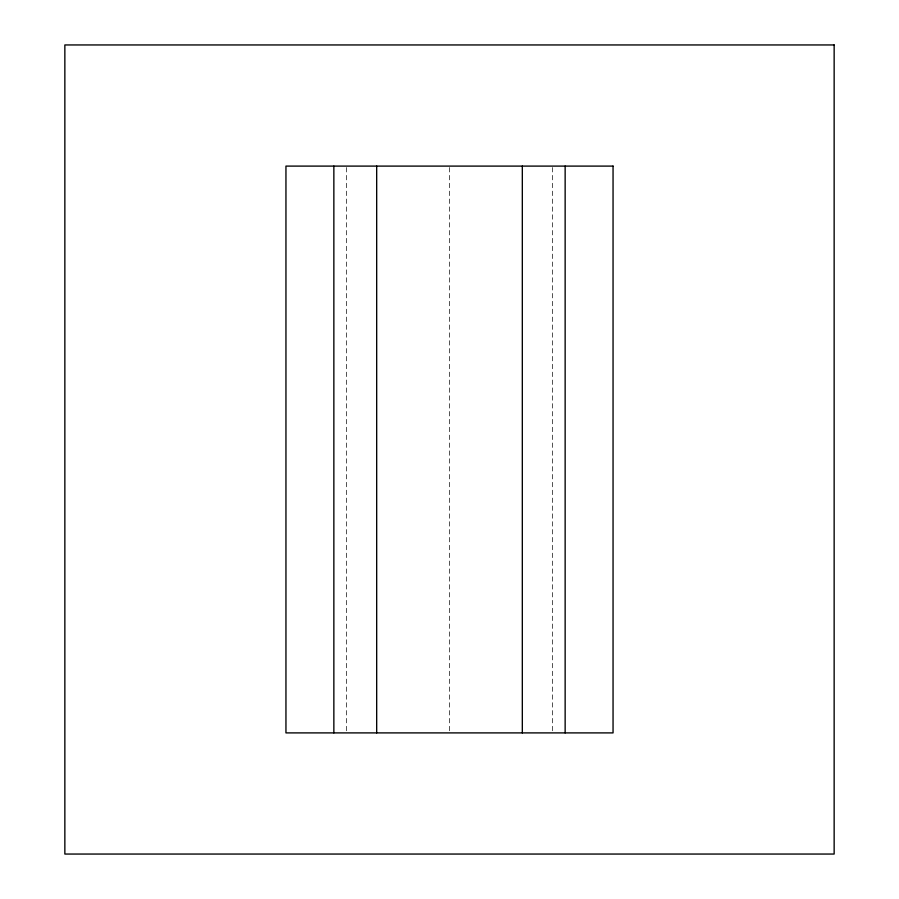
<?xml version="1.0" encoding="UTF-8"?>
<svg xmlns="http://www.w3.org/2000/svg" width="899" height="899" viewBox="0 0 899 899"><rect width="100%" height="100%" fill="white"/><g stroke="black" fill="none" stroke-linecap="round" stroke-linejoin="round"><path stroke-width="0.67" stroke-dasharray="4.5 3.37" d="M552.48 167.506L552.48 732.899M449.5 167.506L449.5 731.494M346.52 167.506L346.52 731.494"/><path stroke-width="1.35" d="M565.145 166.101L565.145 732.899M522.319 166.101L522.319 732.899M376.681 166.101L376.681 732.899M333.855 166.101L333.855 732.899M834.148 44.95L64.852 44.95L64.852 854.05L834.148 854.05L834.148 44.95M613.051 166.101L285.949 166.101L285.949 732.899L613.051 732.899L613.051 166.101"/></g></svg>
